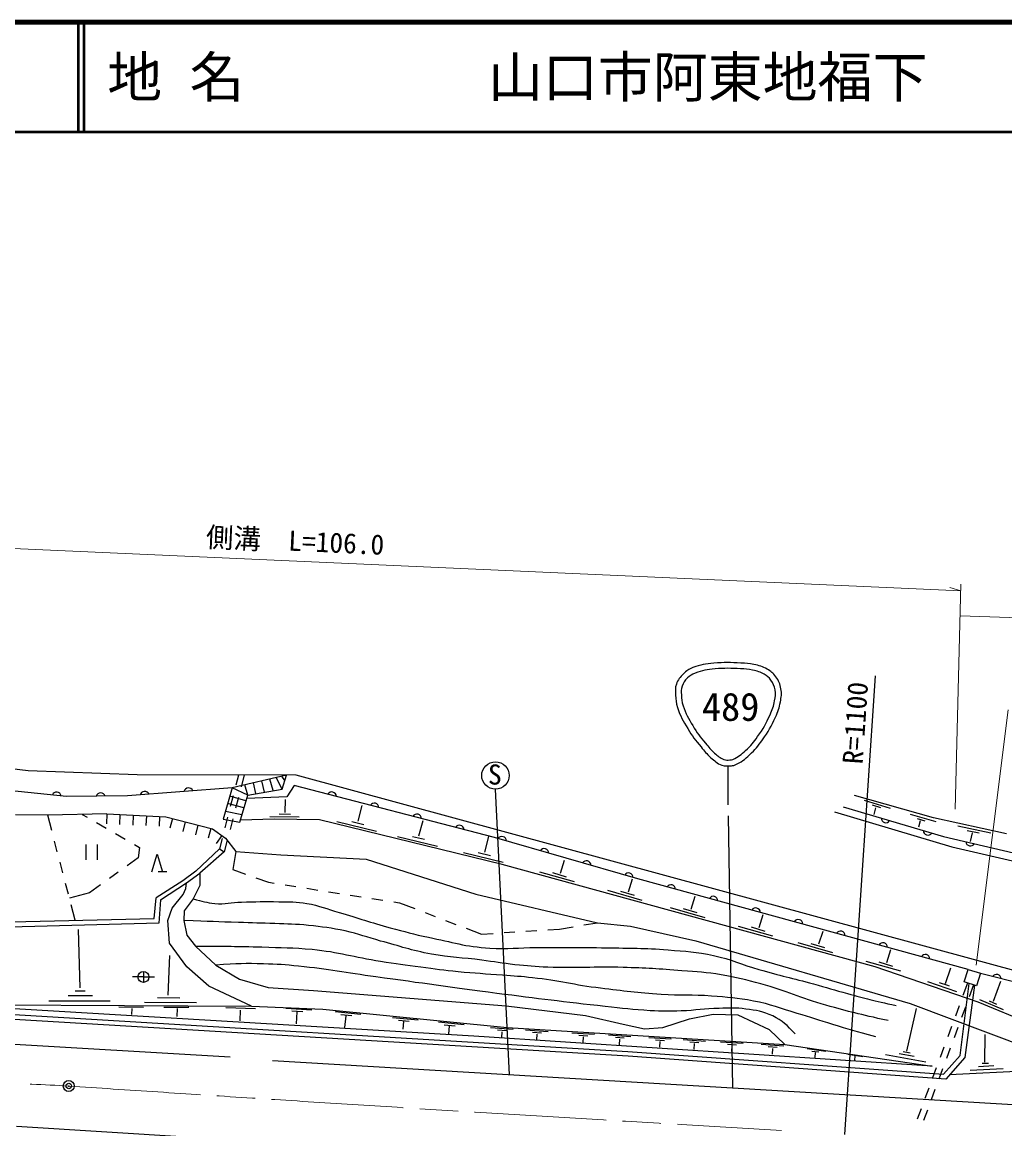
# Model space of a CAD drawing. Units: millimetres, scale not verified. Extents: x 40000 to 680000, y 20000 to 380000.
# Drawn here: x 362640 to 452069, y 279238 to 380000 of the extents above; entities that cross this region are included whole.
import ezdxf
from ezdxf.enums import TextEntityAlignment as Align

# ---------------------------------------------------------------- set-up
doc = ezdxf.new("R2010")
doc.units = ezdxf.units.MM
doc.header["$LTSCALE"] = 1000
doc.header["$PDMODE"] = 32
doc.header["$PDSIZE"] = 500
doc.linetypes.add('CHAIN', pattern=[18.5, 12, -1.5, 3.5, -1.5])
for name, color, linetype, lineweight in [('M-BGD', 7, 'Continuous', 25), ('M-BMK', 2, 'CHAIN', 13), ('M-BMK-SRVR', 3, 'Continuous', 25), ('M-STR-HTXT', 7, 'Continuous', 13), ('M-STR-STRC', 7, 'Continuous', 25), ('M-TTL', 2, 'Continuous', 140), ('M-TTL-LINE', 7, 'Continuous', 50)]:
    doc.layers.add(name, color=color, linetype=linetype, lineweight=lineweight)
doc.layers.add('M-TTL-TXT', color=7, linetype='Continuous')
doc.styles.add('ＭＳ ゴシック', font='')
doc.styles.get('ＭＳ ゴシック').set_extended_font_data('MS Gothic')

msp = doc.modelspace()

# ---------------------------------------------------------------- linework, layer by layer
at = {"layer": 'M-BGD'}
for p, q in [((437507, 278715), (440309, 320490)), ((363182, 311844), (355923, 312697)), ((373117, 311458), (363182, 311844)), ((387568, 311433), (373117, 311458)), ((386687, 311435), (381755, 310293)), ((382319, 311442), (382081, 310515)), ((382850, 311441), (382570, 310370)), ((386312, 310179), (386687, 311435)), ((458790, 292034), (387568, 311433)), ((383165, 309629), (382909, 310560)), ((383906, 309758), (383692, 310742)), ((384700, 309897), (384446, 310916)), ((385488, 310035), (385186, 311088)), ((386312, 310179), (385747, 311217)), ((386544, 310957), (386281, 311341)), ((387383, 310509), (386729, 309455)), ((381755, 310293), (380929, 307427)), ((383007, 309089), (381530, 309513)), ((381832, 309547), (381582, 308578)), ((383165, 309629), (381755, 310293)), ((382317, 309402), (382065, 308435)), ((382451, 307175), (383165, 309629)), ((386729, 309455), (383078, 309330)), ((383165, 309629), (386312, 310179)), ((406988, 284156), (405730, 310157)), ((445565, 307552), (438388, 309580)), ((382823, 308454), (381342, 308858)), ((386563, 308034), (386604, 309230)), ((393214, 307261), (393588, 308677)), ((439258, 309157), (441637, 308439)), ((439999, 308728), (440763, 308494)), ((440303, 308462), (440139, 307862)), ((364964, 307810), (362029, 307817)), ((370347, 307916), (364964, 307810)), ((365330, 306407), (364964, 307810)), ((368112, 307872), (368548, 307620)), ((370347, 307916), (370304, 307017)), ((371545, 307859), (371503, 306960)), ((372744, 307801), (372701, 306902)), ((373943, 307744), (373900, 306845)), ((375141, 307687), (375098, 306788)), ((376320, 307499), (376092, 306628)), ((380929, 307427), (382451, 307175)), ((381333, 307610), (381084, 306641)), ((382641, 307827), (381136, 308142)), ((381813, 307467), (381560, 306499)), ((385579, 307438), (382498, 307336)), ((385195, 307691), (387847, 307649)), ((389695, 307376), (385579, 307438)), ((386016, 307909), (387051, 307894)), ((406322, 303295), (389695, 307376)), ((436573, 308098), (447246, 304921)), ((443463, 307901), (445780, 307230)), ((444102, 307503), (444789, 307292)), ((452213, 306111), (445565, 307552)), ((369413, 307118), (370278, 306617)), ((377481, 307195), (377253, 306324)), ((378642, 306891), (378413, 306020)), ((379802, 306586), (379574, 305716)), ((391271, 307214), (394887, 306337)), ((392629, 307214), (393729, 306957)), ((398751, 305902), (399125, 307318)), ((444375, 307284), (444212, 306715)), ((447785, 306824), (450804, 306184)), ((448627, 306411), (449727, 306192)), ((365835, 304472), (365582, 305440)), ((371144, 306116), (372009, 305615)), ((380807, 305948), (380285, 305215)), ((380835, 305673), (380596, 304746)), ((381308, 305532), (381028, 304460)), ((381133, 305716), (382082, 304487)), ((396808, 305855), (400424, 304978)), ((398166, 305855), (399266, 305598)), ((404736, 304433), (405110, 305849)), ((449103, 306200), (448924, 305404)), ((368438, 305120), (368438, 303720)), ((369488, 303720), (369488, 305120)), ((372875, 305114), (373310, 304861)), ((373310, 304861), (373211, 303909)), ((380596, 304746), (378453, 302706)), ((381028, 304460), (378804, 302507)), ((380596, 304746), (381028, 304460)), ((382082, 304487), (381821, 302847)), ((382082, 304487), (386190, 304188)), ((402793, 304386), (406409, 303509)), ((404151, 304386), (405251, 304129)), ((447246, 304921), (453161, 303552)), ((366340, 302537), (366087, 303504)), ((373211, 303909), (372206, 303189)), ((374451, 302653), (374931, 304253)), ((374931, 304253), (375411, 302653)), ((386190, 304188), (393948, 303784)), ((393948, 303784), (403936, 300607)), ((411633, 302510), (412008, 303692)), ((371393, 302607), (370580, 302025)), ((375811, 302653), (375011, 302653)), ((378453, 302706), (377260, 301816)), ((377587, 301641), (378804, 302507)), ((378804, 302507), (378812, 301394)), ((381821, 302847), (382967, 302435)), ((440268, 293997), (406322, 303295)), ((409726, 302650), (412862, 301749)), ((410908, 302568), (412148, 302194)), ((366845, 300602), (366592, 301569)), ((369767, 301442), (368763, 300723)), ((377260, 301816), (374837, 300260)), ((375235, 300084), (377587, 301641)), ((377536, 301136), (377587, 301641)), ((378812, 301394), (378203, 300188)), ((383908, 302097), (385054, 301685)), ((385054, 301685), (385584, 301602)), ((386572, 301448), (387560, 301293)), ((417816, 300816), (418191, 301998)), ((368763, 300723), (366937, 300247)), ((376296, 299322), (377302, 300575)), ((377302, 300575), (377536, 301136)), ((388548, 301138), (389536, 300983)), ((390524, 300828), (391512, 300673)), ((392500, 300519), (393488, 300364)), ((403936, 300607), (414986, 298009)), ((415909, 300957), (419045, 300056)), ((417091, 300875), (418331, 300500)), ((423525, 299253), (423900, 300435)), ((367463, 298231), (367097, 299634)), ((374663, 298401), (374837, 300260)), ((375235, 300084), (375071, 297974)), ((375898, 298211), (376296, 299322)), ((378203, 300188), (377396, 299088)), ((394476, 300209), (395464, 300054)), ((396451, 299899), (396982, 299816)), ((396982, 299816), (398372, 299286)), ((421618, 299393), (424754, 298492)), ((422799, 299311), (424040, 298937)), ((342730, 297647), (374663, 298401)), ((377396, 299088), (377361, 298199)), ((399306, 298929), (400240, 298573)), ((429708, 297559), (430083, 298741)), ((375071, 297974), (342750, 297094)), ((367910, 292067), (367781, 297392)), ((376044, 296145), (375898, 298211)), ((377361, 298199), (377618, 296888)), ((401174, 298216), (402109, 297859)), ((403043, 297503), (404433, 296972)), ((408486, 297228), (409484, 297290)), ((410483, 297353), (411542, 297420)), ((411542, 297420), (412771, 297630)), ((413757, 297799), (414986, 298009)), ((414986, 298009), (417988, 297693)), ((417988, 297693), (423951, 296351)), ((427801, 297700), (430937, 296799)), ((428983, 297618), (430223, 297243)), ((435148, 296069), (435522, 297251)), ((377618, 296888), (378426, 295859)), ((404433, 296972), (405492, 297039)), ((406490, 297102), (407488, 297165)), ((423951, 296351), (443462, 290663)), ((377624, 293986), (376044, 296145)), ((378426, 295859), (380251, 294150)), ((433240, 296210), (436377, 295309)), ((434422, 296128), (435663, 295753)), ((441331, 294376), (441705, 295558)), ((375938, 291409), (376078, 295013)), ((439423, 294516), (442560, 293615)), ((440605, 294434), (441846, 294060)), ((373681, 293570), (373681, 292570)), ((379643, 292231), (377624, 293986)), ((380251, 294150), (382428, 292863)), ((449648, 290785), (440268, 293997)), ((446664, 292461), (447163, 293897)), ((448357, 292619), (448718, 293762)), ((448718, 293762), (449860, 293402)), ((449860, 293402), (449499, 292258)), ((373681, 293070), (372681, 293070)), ((373681, 293070), (374681, 293070)), ((383516, 290417), (379643, 292231)), ((382428, 292863), (385026, 292102)), ((447713, 291720), (445068, 292633)), ((446882, 292282), (446133, 292528)), ((447034, 292235), (446882, 292282)), ((448003, 285920), (448824, 292471)), ((448682, 292516), (448260, 291374)), ((449499, 292258), (448357, 292619)), ((449311, 292318), (448418, 285720)), ((449229, 292343), (448830, 291265)), ((451025, 290866), (451702, 292681)), ((366822, 291389), (369033, 291389)), ((367465, 291810), (368390, 291810)), ((385026, 292102), (389162, 291845)), ((389162, 291845), (406684, 290432)), ((403751, 287670), (355413, 290540)), ((355413, 290540), (383516, 290417)), ((370648, 290850), (365078, 290874)), ((373696, 290302), (371433, 290317)), ((372619, 290200), (372601, 289635)), ((378512, 290707), (373784, 290754)), ((377003, 291140), (374943, 291175)), ((377811, 290284), (375549, 290299)), ((383865, 290153), (381181, 290254)), ((383516, 290417), (390002, 290145)), ((406684, 290432), (413912, 289550)), ((443462, 290663), (455350, 286161)), ((447913, 290436), (447567, 289498)), ((448484, 290328), (448137, 289390)), ((456314, 288016), (449648, 290785)), ((449751, 291001), (451925, 290106)), ((450635, 290892), (451306, 290580)), ((417785, 285862), (360275, 289297)), ((360291, 289753), (417773, 286275)), ((376734, 290182), (376711, 289457)), ((382476, 290059), (382437, 289061)), ((388990, 290055), (386648, 290188)), ((387197, 289980), (388178, 289935)), ((387644, 289878), (387567, 288795)), ((390002, 290145), (406779, 288464)), ((393449, 289659), (391114, 289883)), ((391655, 289654), (392633, 289571)), ((392097, 289535), (391979, 288455)), ((398689, 289134), (396354, 289358)), ((413912, 289550), (417348, 288773)), ((420947, 288457), (423369, 289264)), ((423369, 289264), (425524, 289678)), ((425524, 289678), (427779, 289615)), ((427779, 289615), (430619, 288289)), ((443134, 286313), (444022, 290191)), ((396895, 289129), (397872, 289046)), ((397337, 289010), (397269, 288302)), ((402853, 288717), (400518, 288941)), ((401059, 288712), (402037, 288629)), ((401501, 288592), (401433, 287885)), ((407316, 288288), (405272, 288433)), ((405898, 288246), (406713, 288190)), ((406779, 288464), (432046, 286924)), ((410498, 288077), (408454, 288221)), ((417348, 288773), (419262, 288334)), ((419262, 288334), (420947, 288457)), ((430619, 288289), (432046, 286924)), ((447220, 288560), (446873, 287622)), ((447790, 288452), (447443, 287514)), ((445444, 284958), (403751, 287670)), ((406287, 288086), (406259, 287562)), ((409081, 288034), (409896, 287978)), ((409469, 287874), (409441, 287351)), ((414712, 287820), (412668, 287964)), ((413294, 287777), (414109, 287722)), ((413683, 287618), (413655, 287094)), ((418042, 287617), (415998, 287761)), ((416624, 287574), (417439, 287519)), ((417013, 287415), (416985, 286891)), ((421707, 287394), (419663, 287538)), ((420290, 287351), (421104, 287295)), ((420678, 287191), (420650, 286668)), ((424824, 287204), (422780, 287348)), ((450244, 285314), (450264, 287829)), ((360196, 287059), (381562, 285781)), ((417773, 286275), (446497, 284231)), ((423407, 287161), (424221, 287105)), ((423795, 287001), (423767, 286478)), ((428247, 286995), (426203, 287139)), ((426830, 286952), (427644, 286897)), ((427218, 286793), (427190, 286269)), ((431946, 286770), (429902, 286914)), ((430529, 286727), (431343, 286671)), ((430917, 286567), (430889, 286044)), ((432046, 286924), (445444, 284958)), ((435770, 286267), (434079, 286527)), ((434511, 286314), (435130, 286241)), ((434807, 286205), (434787, 285742)), ((443454, 286142), (442814, 286243)), ((446526, 286684), (446179, 285746)), ((447096, 286576), (446750, 285638)), ((458771, 281057), (385434, 285446)), ((446687, 283774), (417785, 285862)), ((439149, 285792), (437772, 286003)), ((438414, 285851), (438379, 285493)), ((444889, 285322), (441199, 285986)), ((443813, 285822), (442455, 286071)), ((446497, 284231), (448003, 285920)), ((448418, 285720), (446687, 283774)), ((450007, 285206), (450567, 285215)), ((445833, 284808), (445486, 283870)), ((446403, 284700), (446056, 283762)), ((457672, 284677), (447018, 284145)), ((451915, 284703), (448907, 284563)), ((449680, 284914), (451072, 284996)), ((445139, 282932), (444792, 281994)), ((445709, 282824), (445362, 281886)), ((444445, 281056), (444099, 280118)), ((445016, 280948), (444669, 280010)), ((362119, 279497), (431485, 275147))]:
    msp.add_line(p, q, dxfattribs=at)
for points in [[(381755, 310293), (372221, 309546), (366674, 309511), (359605, 310226), (349001, 311736), (337573, 314983)], [(448718, 293762), (418672, 301998), (405617, 305755), (387383, 310509)], [(437363, 308548), (446473, 305862), (452864, 304381), (462264, 302959), (482565, 300385), (504662, 298302), (509480, 298355), (513368, 299282)], [(370347, 307916), (375705, 307660), (379975, 306541), (381133, 305716)], [(514718, 284503), (504873, 286218), (457802, 291366), (449850, 293370)]]:
    msp.add_lwpolyline(points, dxfattribs=at)
for centre, radius in [((405712, 311406), 1250), ((373681, 293070), 500)]:
    msp.add_circle(centre, radius, dxfattribs=at)
for centre, start, end in [((365777, 309485), 10.48271, 157.9623), ((369785, 309414), 16.62283, 164.10242), ((373789, 309552), 20.74129, 168.22088), ((377776, 309865), 20.74129, 168.22088), ((390820, 309493), 1.64466, 149.12425), ((394691, 308483), 1.64466, 149.12425), ((398561, 307474), 1.64466, 149.12425), ((441232, 307528), 179.83481, 327.3144), ((402432, 306465), 1.64466, 149.12425), ((445069, 306397), 179.83481, 327.3144), ((406295, 305438), 0.20803, 147.68762), ((448937, 305411), 183.21388, 330.69348), ((410139, 304332), 0.20803, 147.68762), ((413983, 303226), 0.20803, 147.68762), ((417827, 302120), 0.20803, 147.68762), ((421683, 301052), 0.93116, 148.41075), ((425541, 299994), 0.93116, 148.41075), ((429399, 298937), 0.93116, 148.41075), ((433256, 297880), 0.93116, 148.41075), ((437114, 296822), 0.93116, 148.41075), ((440972, 295765), 0.93116, 148.41075), ((444829, 294707), 0.93116, 148.41075), ((451320, 292879), 2.11489, 149.59448)]:
    msp.add_arc(centre, 417, start, end, dxfattribs=at)
for points, knots in [([(378203, 300188), (379077, 299924), (379396, 299842), (380183, 299763), (381121, 299669), (381651, 299853), (382592, 299882), (383918, 299923), (384662, 299947), (385989, 299921), (386993, 299902), (387566, 299937), (388556, 299763), (389725, 299558), (390339, 299264), (391479, 298934), (393302, 298405), (394305, 298042), (396139, 297552), (397491, 297191), (398244, 296966), (399615, 296683), (401783, 296235), (402986, 295824), (405196, 295695), (406850, 295599), (407780, 295739), (409436, 295748), (411924, 295761), (413319, 295767), (415807, 295722), (417999, 295682), (419231, 295713), (421416, 295537), (423045, 295406), (423968, 295356), (425567, 295017), (427213, 294667), (428065, 294206), (429683, 293747), (431618, 293198), (432719, 292958), (434660, 292431), (435866, 292103), (436533, 291888), (437740, 291562), (439460, 291097), (440022, 290969), (442164, 290456)], [0, 0, 0, 0, 1, 1, 1, 2, 2, 2, 3, 3, 3, 4, 4, 4, 5, 5, 5, 6, 6, 6, 7, 7, 7, 8, 8, 8, 9, 9, 9, 10, 10, 10, 11, 11, 11, 12, 12, 12, 13, 13, 13, 14, 14, 14, 15, 15, 15, 16, 16, 16, 16]), ([(441444, 289091), (438735, 289698), (437980, 289872), (435792, 290495), (433451, 291162), (432213, 291778), (429868, 292431), (428474, 292818), (427687, 293028), (426260, 293269), (424874, 293503), (424081, 293524), (422680, 293637), (420592, 293806), (419419, 293879), (417326, 293936), (414653, 294008), (413152, 293856), (410480, 293953), (409305, 293996), (408648, 294058), (407478, 294181), (406294, 294306), (405640, 294450), (404459, 294603), (402672, 294834), (401649, 294813), (399878, 295147), (398048, 295492), (397059, 295854), (395261, 296341), (393996, 296683), (393315, 296986), (392032, 297253), (390741, 297522), (390008, 297630), (388696, 297762), (387501, 297883), (386825, 297869), (385625, 297920), (384343, 297975), (383624, 297983), (382342, 298026), (380396, 298090), (379787, 298112), (377361, 298199)], [0, 0, 0, 0, 1, 1, 1, 2, 2, 2, 3, 3, 3, 4, 4, 4, 5, 5, 5, 6, 6, 6, 7, 7, 7, 8, 8, 8, 9, 9, 9, 10, 10, 10, 11, 11, 11, 12, 12, 12, 13, 13, 13, 14, 14, 14, 15, 15, 15, 15]), ([(378426, 295859), (381337, 295862), (382108, 295872), (384466, 295796), (386250, 295739), (387253, 295755), (389030, 295586), (391490, 295352), (392820, 294878), (395261, 294497), (396684, 294276), (397485, 294177), (398912, 293988), (400241, 293813), (400984, 293698), (402318, 293567), (403892, 293413), (404778, 293378), (406355, 293251), (407425, 293165), (408027, 293144), (409093, 293023), (411523, 292747), (412854, 292367), (415281, 292066), (417425, 291801), (418629, 291666), (420784, 291513), (422570, 291387), (423580, 291493), (425365, 291355), (426862, 291240), (427708, 291189), (429183, 290908), (430759, 290607), (431594, 290232), (433133, 289776), (434402, 289399), (435103, 289156), (436371, 288775), (437899, 288316), (438390, 288180), (440294, 287643)], [0, 0, 0, 0, 1, 1, 1, 2, 2, 2, 3, 3, 3, 4, 4, 4, 5, 5, 5, 6, 6, 6, 7, 7, 7, 8, 8, 8, 9, 9, 9, 10, 10, 10, 11, 11, 11, 12, 12, 12, 13, 13, 13, 14, 14, 14, 14]), ([(433001, 287880), (432211, 288698), (431865, 289067), (430941, 289518), (430055, 289952), (429474, 290024), (428496, 290150), (427552, 290272), (427012, 290233), (426061, 290209), (424715, 290174), (423967, 290026), (422621, 289975), (421516, 289933), (420893, 289935), (419789, 289998), (418192, 290089), (417301, 290207), (415711, 290381), (411848, 290804), (409688, 291077), (405834, 291575), (401531, 292131), (399126, 292484), (394828, 293076), (392082, 293454), (390556, 293765), (387798, 294050), (386558, 294178), (385859, 294221), (384612, 294260), (382909, 294314), (382315, 294263), (380251, 294150)], [0, 0, 0, 0, 1, 1, 1, 2, 2, 2, 3, 3, 3, 4, 4, 4, 5, 5, 5, 6, 6, 6, 7, 7, 7, 8, 8, 8, 9, 9, 9, 10, 10, 10, 11, 11, 11, 11])]:
    msp.add_open_spline(points, degree=3, knots=knots, dxfattribs=at)
at = {"layer": 'M-BMK'}
for centre, radius, start, end in [((770069, 8085157), 7812431, 266.64556, 267.04175), ((813690, 6940282), 6672122, 266.16024, 266.71836)]:
    msp.add_arc(centre, radius, start, end, dxfattribs=at)
at = {"layer": 'M-BMK-SRVR'}
msp.add_circle((366883, 283137), 500, dxfattribs=at)
msp.add_point((366883, 283137), dxfattribs=at)
at = {"layer": 'M-STR-HTXT'}
for p, q in [((338784, 333090), (448049, 328221)), ((448049, 328221), (447062, 328533)), ((448064, 328816), (447551, 308338)), ((447992, 325936), (471934, 325164)), ((452367, 317395), (449450, 294137))]:
    msp.add_line(p, q, dxfattribs=at)
at = {"layer": 'M-STR-STRC'}
for p, q in [((426889, 308743), (426889, 312280)), ((426877, 307750), (427277, 282942))]:
    msp.add_line(p, q, dxfattribs=at)
for points in [[(425587, 321624), (426542, 321728), (427087, 321699), (428046, 321651), (428513, 321627), (428780, 321622), (429236, 321519), (429727, 321407), (430019, 321351), (430452, 321095), (430799, 320891), (430985, 320735), (431219, 320408), (431494, 320025), (431610, 319762), (431695, 319297), (431778, 318840), (431726, 318565), (431642, 318108), (431541, 317552), (431421, 317249), (431193, 316733), (430812, 315874), (430544, 315411), (430003, 314644), (429601, 314075), (429355, 313762), (428839, 313295), (428372, 312873), (428100, 312611), (427517, 312370), (427353, 312302), (427246, 312300), (427068, 312290), (426778, 312275), (426601, 312247), (426327, 312343), (425865, 312506), (425665, 312735), (425296, 313057), (424916, 313389), (424743, 313619), (424424, 314009), (423913, 314632), (423621, 314983), (423207, 315675), (422778, 316393), (422532, 316807), (422282, 317605), (422147, 318034), (422115, 318293), (422097, 318742), (422081, 319125), (422050, 319358), (422176, 319720), (422323, 320143), (422491, 320360), (422811, 320672), (423099, 320955), (423309, 321076), (423683, 321228), (424387, 321514), (424832, 321542), (425587, 321624)], [(425695, 321107), (426598, 321203), (427113, 321169), (428020, 321122), (428451, 321100), (428697, 321095), (429119, 321000), (429546, 320903), (429801, 320854), (430179, 320631), (430450, 320471), (430596, 320349), (430780, 320093), (431001, 319784), (431094, 319573), (431162, 319200), (431232, 318817), (431188, 318587), (431118, 318203), (431025, 317696), (430916, 317419), (430707, 316948), (430344, 316126), (430087, 315683), (429569, 314950), (429194, 314419), (428965, 314126), (428482, 313690), (428068, 313315), (427827, 313084), (427310, 312870), (427211, 312829), (427147, 312828), (427040, 312822), (426833, 312811), (426705, 312791), (426509, 312860), (426122, 312996), (425955, 313188), (425646, 313458), (425292, 313767), (425131, 313981), (424833, 314344), (424342, 314944), (424060, 315282), (423663, 315947), (423259, 316623), (423027, 317014), (422791, 317765), (422673, 318142), (422644, 318369), (422628, 318764), (422616, 319068), (422591, 319253), (422692, 319541), (422806, 319872), (422938, 320042), (423188, 320287), (423419, 320512), (423586, 320609), (423885, 320730), (424554, 321002), (424977, 321031), (425695, 321107)]]:
    msp.add_open_spline(points, degree=3, knots=[0, 0, 0, 0, 1, 1, 1, 2, 2, 2, 3, 3, 3, 4, 4, 4, 5, 5, 5, 6, 6, 6, 7, 7, 7, 8, 8, 8, 9, 9, 9, 10, 10, 10, 11, 11, 11, 12, 12, 12, 13, 13, 13, 14, 14, 14, 15, 15, 15, 16, 16, 16, 17, 17, 17, 18, 18, 18, 19, 19, 19, 20, 20, 20, 21, 21, 21, 21], dxfattribs=at)
at = {"layer": 'M-TTL'}
msp.add_line((680000, 380000), (40000, 380000), dxfattribs=at)
at = {"layer": 'M-TTL-LINE'}
for p, q in [((367750, 380000), (367750, 370000)), ((368250, 380000), (368250, 370000)), ((40000, 370000), (680000, 370000))]:
    msp.add_line(p, q, dxfattribs=at)

# ---------------------------------------------------------------- texts
at = {"layer": 'M-BGD', "style": 'ＭＳ ゴシック'}
msp.add_text('R=1100', height=1833, rotation=86.163, dxfattribs=at).set_placement((439671, 312364), align=Align.BOTTOM_LEFT)
msp.add_text('S', height=1833, dxfattribs=at).set_placement((405033, 310033), align=Align.BOTTOM_LEFT)
at = {"layer": 'M-STR-HTXT', "style": 'ＭＳ ゴシック'}
msp.add_text('側溝\u3000L=106.0', height=1833, rotation=357.448, dxfattribs=at).set_placement((379311, 331672), align=Align.BOTTOM_LEFT)
at = {"layer": 'M-STR-STRC', "style": 'ＭＳ ゴシック'}
msp.add_text('489', height=2566, dxfattribs=at).set_placement((424497, 315615), align=Align.BOTTOM_LEFT)
at = {"layer": 'M-TTL-TXT', "style": 'ＭＳ ゴシック'}
for s, p in [('地 名', (370380, 375000)), ('山口市阿東地福下', (405024, 375000))]:
    msp.add_text(s, height=3666, dxfattribs=at).set_placement(p, align=Align.MIDDLE_LEFT)

doc.saveas('drawing.dxf')
